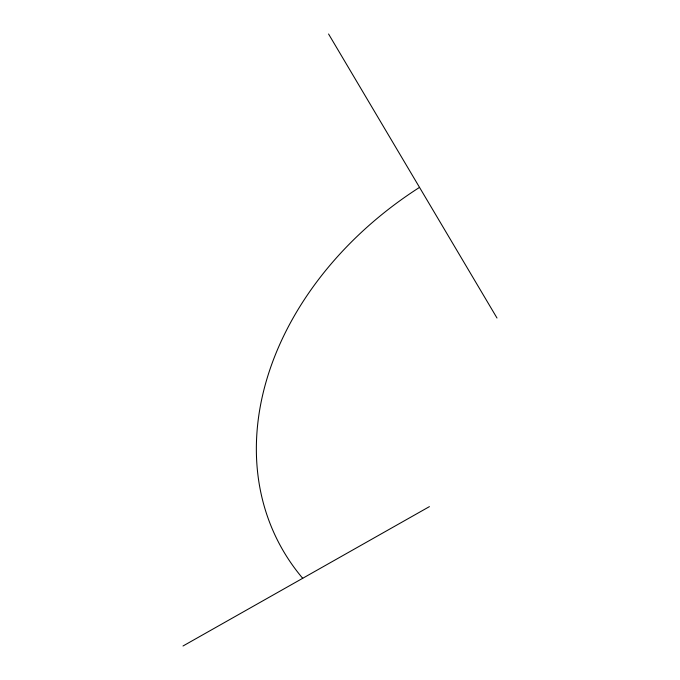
<?xml version="1.0" encoding="UTF-8"?>
<svg xmlns="http://www.w3.org/2000/svg" width="680" height="680" viewBox="0 0 680 680"><rect width="100%" height="100%" fill="white"/><g stroke="black" fill="none" stroke-linecap="round" stroke-linejoin="round"><path stroke-width="1.02" d="M182.996 646L429.42 506.625M328.567 34L497.004 318.027M302.702 578.298A322.303 248.897 -28.7 0 1 419.526 187.382"/></g></svg>
